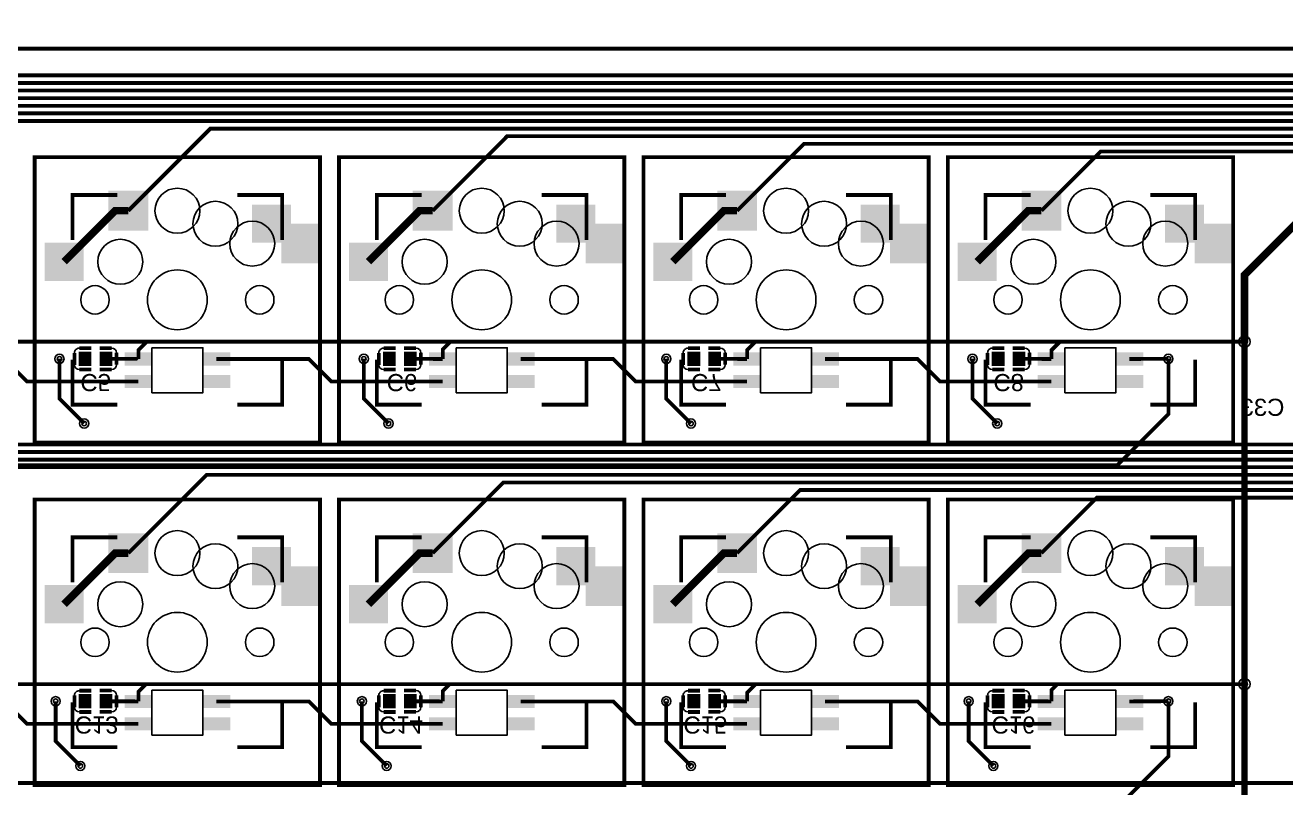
# Model space of a CAD drawing. Header units: millimetres. Extents: x -2 to 219, y 0 to 101.
# Drawn here: x 82.9 to 167.1, y 49.7 to 100.6 of the extents above; entities that cross this region are included whole.
import ezdxf

# ---------------------------------------------------------------- set-up
doc = ezdxf.new("R2010")
doc.units = ezdxf.units.MM
for name, color, linetype, true_color in [('BoardOutLine', 7, 'Continuous', 0xff00ff), ('BottomLayer', 7, 'Continuous', 0x0000ff), ('BottomPasteMaskLayer', 7, 'Continuous', 0x800000), ('BottomSilkLayer', 7, 'Continuous', 0x66cc33), ('BottomSolderMaskLayer', 7, 'Continuous', 0xaa00ff), ('Document', 7, 'Continuous', 0xffffff), ('Hole', 7, 'Continuous', 0x222222), ('Multi-Layer', 7, 'Continuous', 0xc0c0c0), ('TopLayer', 7, 'Continuous', 0xff0000), ('TopSilkLayer', 7, 'Continuous', 0xffcc00)]:
    doc.layers.add(name, color=color, linetype=linetype, true_color=true_color)
doc.styles.get("Standard").update_dxf_attribs({"font": 'arial.ttf'})

msp = doc.modelspace()

# ---------------------------------------------------------------- hatches: boundary and pattern name
at = {"layer": 'BottomLayer'}
for points in [[(88.516, 89.546), (91.116, 89.546), (91.116, 86.946), (88.516, 86.946)], [(108.836, 89.546), (111.436, 89.546), (111.436, 86.946), (108.836, 86.946)], [(129.156, 89.546), (131.756, 89.546), (131.756, 86.946), (129.156, 86.946)], [(149.476, 89.546), (152.076, 89.546), (152.076, 86.946), (149.476, 86.946)], [(98.106, 88.626), (100.656, 88.626), (100.656, 86.126), (98.106, 86.126)], [(118.426, 88.626), (120.976, 88.626), (120.976, 86.126), (118.426, 86.126)], [(138.746, 88.626), (141.296, 88.626), (141.296, 86.126), (138.746, 86.126)], [(159.066, 88.626), (161.616, 88.626), (161.616, 86.126), (159.066, 86.126)], [(100.066, 87.346), (102.666, 87.346), (102.666, 84.746), (100.066, 84.746)], [(120.386, 87.346), (122.986, 87.346), (122.986, 84.746), (120.386, 84.746)], [(140.706, 87.346), (143.306, 87.346), (143.306, 84.746), (140.706, 84.746)], [(161.026, 87.346), (163.626, 87.346), (163.626, 84.746), (161.026, 84.746)], [(84.256, 86.086), (86.806, 86.086), (86.806, 83.586), (84.256, 83.586)], [(104.576, 86.086), (107.126, 86.086), (107.126, 83.586), (104.576, 83.586)], [(124.896, 86.086), (127.446, 86.086), (127.446, 83.586), (124.896, 83.586)], [(145.216, 86.086), (147.766, 86.086), (147.766, 83.586), (145.216, 83.586)], [(86.53, 77.909), (87.33, 77.909), (87.33, 78.809), (86.53, 78.809)], [(87.93, 77.909), (88.73, 77.909), (88.73, 78.809), (87.93, 78.809)], [(89.591, 78.756), (91.391, 78.756), (91.391, 77.936), (89.591, 77.936)], [(94.791, 78.756), (96.591, 78.756), (96.591, 77.936), (94.791, 77.936)], [(106.85, 77.909), (107.65, 77.909), (107.65, 78.809), (106.85, 78.809)], [(108.25, 77.909), (109.05, 77.909), (109.05, 78.809), (108.25, 78.809)], [(109.911, 78.756), (111.711, 78.756), (111.711, 77.936), (109.911, 77.936)], [(115.111, 78.756), (116.911, 78.756), (116.911, 77.936), (115.111, 77.936)], [(127.17, 77.909), (127.97, 77.909), (127.97, 78.809), (127.17, 78.809)], [(128.57, 77.909), (129.37, 77.909), (129.37, 78.809), (128.57, 78.809)], [(130.231, 78.756), (132.031, 78.756), (132.031, 77.936), (130.231, 77.936)], [(135.431, 78.756), (137.231, 78.756), (137.231, 77.936), (135.431, 77.936)], [(147.49, 77.909), (148.29, 77.909), (148.29, 78.809), (147.49, 78.809)], [(148.89, 77.909), (149.69, 77.909), (149.69, 78.809), (148.89, 78.809)], [(150.551, 78.756), (152.351, 78.756), (152.351, 77.936), (150.551, 77.936)], [(155.751, 78.756), (157.551, 78.756), (157.551, 77.936), (155.751, 77.936)], [(89.591, 77.256), (91.391, 77.256), (91.391, 76.436), (89.591, 76.436)], [(94.791, 77.256), (96.591, 77.256), (96.591, 76.436), (94.791, 76.436)], [(109.911, 77.256), (111.711, 77.256), (111.711, 76.436), (109.911, 76.436)], [(115.111, 77.256), (116.911, 77.256), (116.911, 76.436), (115.111, 76.436)], [(130.231, 77.256), (132.031, 77.256), (132.031, 76.436), (130.231, 76.436)], [(135.431, 77.256), (137.231, 77.256), (137.231, 76.436), (135.431, 76.436)], [(150.551, 77.256), (152.351, 77.256), (152.351, 76.436), (150.551, 76.436)], [(155.751, 77.256), (157.551, 77.256), (157.551, 76.436), (155.751, 76.436)], [(88.516, 66.686), (91.116, 66.686), (91.116, 64.086), (88.516, 64.086)], [(108.836, 66.686), (111.436, 66.686), (111.436, 64.086), (108.836, 64.086)], [(129.156, 66.686), (131.756, 66.686), (131.756, 64.086), (129.156, 64.086)], [(149.476, 66.686), (152.076, 66.686), (152.076, 64.086), (149.476, 64.086)], [(98.106, 65.766), (100.656, 65.766), (100.656, 63.266), (98.106, 63.266)], [(118.426, 65.766), (120.976, 65.766), (120.976, 63.266), (118.426, 63.266)], [(138.746, 65.766), (141.296, 65.766), (141.296, 63.266), (138.746, 63.266)], [(159.066, 65.766), (161.616, 65.766), (161.616, 63.266), (159.066, 63.266)], [(100.066, 64.486), (102.666, 64.486), (102.666, 61.886), (100.066, 61.886)], [(120.386, 64.486), (122.986, 64.486), (122.986, 61.886), (120.386, 61.886)], [(140.706, 64.486), (143.306, 64.486), (143.306, 61.886), (140.706, 61.886)], [(161.026, 64.486), (163.626, 64.486), (163.626, 61.886), (161.026, 61.886)], [(84.256, 63.226), (86.806, 63.226), (86.806, 60.726), (84.256, 60.726)], [(104.576, 63.226), (107.126, 63.226), (107.126, 60.726), (104.576, 60.726)], [(124.896, 63.226), (127.446, 63.226), (127.446, 60.726), (124.896, 60.726)], [(145.216, 63.226), (147.766, 63.226), (147.766, 60.726), (145.216, 60.726)], [(86.53, 55.049), (87.33, 55.049), (87.33, 55.949), (86.53, 55.949)], [(87.93, 55.049), (88.73, 55.049), (88.73, 55.949), (87.93, 55.949)], [(89.591, 55.896), (91.391, 55.896), (91.391, 55.076), (89.591, 55.076)], [(94.791, 55.896), (96.591, 55.896), (96.591, 55.076), (94.791, 55.076)], [(106.85, 55.049), (107.65, 55.049), (107.65, 55.949), (106.85, 55.949)], [(108.25, 55.049), (109.05, 55.049), (109.05, 55.949), (108.25, 55.949)], [(109.911, 55.896), (111.711, 55.896), (111.711, 55.076), (109.911, 55.076)], [(115.111, 55.896), (116.911, 55.896), (116.911, 55.076), (115.111, 55.076)], [(127.17, 55.049), (127.97, 55.049), (127.97, 55.949), (127.17, 55.949)], [(128.57, 55.049), (129.37, 55.049), (129.37, 55.949), (128.57, 55.949)], [(130.231, 55.896), (132.031, 55.896), (132.031, 55.076), (130.231, 55.076)], [(135.431, 55.896), (137.231, 55.896), (137.231, 55.076), (135.431, 55.076)], [(147.49, 55.049), (148.29, 55.049), (148.29, 55.949), (147.49, 55.949)], [(148.89, 55.049), (149.69, 55.049), (149.69, 55.949), (148.89, 55.949)], [(150.551, 55.896), (152.351, 55.896), (152.351, 55.076), (150.551, 55.076)], [(155.751, 55.896), (157.551, 55.896), (157.551, 55.076), (155.751, 55.076)], [(89.591, 54.396), (91.391, 54.396), (91.391, 53.576), (89.591, 53.576)], [(94.791, 54.396), (96.591, 54.396), (96.591, 53.576), (94.791, 53.576)], [(109.911, 54.396), (111.711, 54.396), (111.711, 53.576), (109.911, 53.576)], [(115.111, 54.396), (116.911, 54.396), (116.911, 53.576), (115.111, 53.576)], [(130.231, 54.396), (132.031, 54.396), (132.031, 53.576), (130.231, 53.576)], [(135.431, 54.396), (137.231, 54.396), (137.231, 53.576), (135.431, 53.576)], [(150.551, 54.396), (152.351, 54.396), (152.351, 53.576), (150.551, 53.576)], [(155.751, 54.396), (157.551, 54.396), (157.551, 53.576), (155.751, 53.576)]]:
    msp.add_hatch(color=256, dxfattribs=at).paths.add_polyline_path(points)
at = {"layer": 'BottomPasteMaskLayer'}
for points in [[(88.516, 89.546), (91.116, 89.546), (91.116, 86.946), (88.516, 86.946)], [(108.836, 89.546), (111.436, 89.546), (111.436, 86.946), (108.836, 86.946)], [(129.156, 89.546), (131.756, 89.546), (131.756, 86.946), (129.156, 86.946)], [(149.476, 89.546), (152.076, 89.546), (152.076, 86.946), (149.476, 86.946)], [(98.106, 88.626), (100.656, 88.626), (100.656, 86.126), (98.106, 86.126)], [(118.426, 88.626), (120.976, 88.626), (120.976, 86.126), (118.426, 86.126)], [(138.746, 88.626), (141.296, 88.626), (141.296, 86.126), (138.746, 86.126)], [(159.066, 88.626), (161.616, 88.626), (161.616, 86.126), (159.066, 86.126)], [(100.066, 87.346), (102.666, 87.346), (102.666, 84.746), (100.066, 84.746)], [(120.386, 87.346), (122.986, 87.346), (122.986, 84.746), (120.386, 84.746)], [(140.706, 87.346), (143.306, 87.346), (143.306, 84.746), (140.706, 84.746)], [(161.026, 87.346), (163.626, 87.346), (163.626, 84.746), (161.026, 84.746)], [(84.256, 86.086), (86.806, 86.086), (86.806, 83.586), (84.256, 83.586)], [(104.576, 86.086), (107.126, 86.086), (107.126, 83.586), (104.576, 83.586)], [(124.896, 86.086), (127.446, 86.086), (127.446, 83.586), (124.896, 83.586)], [(145.216, 86.086), (147.766, 86.086), (147.766, 83.586), (145.216, 83.586)], [(86.53, 77.909), (87.33, 77.909), (87.33, 78.809), (86.53, 78.809)], [(87.93, 77.909), (88.73, 77.909), (88.73, 78.809), (87.93, 78.809)], [(89.591, 78.756), (91.391, 78.756), (91.391, 77.936), (89.591, 77.936)], [(94.791, 78.756), (96.591, 78.756), (96.591, 77.936), (94.791, 77.936)], [(106.85, 77.909), (107.65, 77.909), (107.65, 78.809), (106.85, 78.809)], [(108.25, 77.909), (109.05, 77.909), (109.05, 78.809), (108.25, 78.809)], [(109.911, 78.756), (111.711, 78.756), (111.711, 77.936), (109.911, 77.936)], [(115.111, 78.756), (116.911, 78.756), (116.911, 77.936), (115.111, 77.936)], [(127.17, 77.909), (127.97, 77.909), (127.97, 78.809), (127.17, 78.809)], [(128.57, 77.909), (129.37, 77.909), (129.37, 78.809), (128.57, 78.809)], [(130.231, 78.756), (132.031, 78.756), (132.031, 77.936), (130.231, 77.936)], [(135.431, 78.756), (137.231, 78.756), (137.231, 77.936), (135.431, 77.936)], [(147.49, 77.909), (148.29, 77.909), (148.29, 78.809), (147.49, 78.809)], [(148.89, 77.909), (149.69, 77.909), (149.69, 78.809), (148.89, 78.809)], [(150.551, 78.756), (152.351, 78.756), (152.351, 77.936), (150.551, 77.936)], [(155.751, 78.756), (157.551, 78.756), (157.551, 77.936), (155.751, 77.936)], [(89.591, 77.256), (91.391, 77.256), (91.391, 76.436), (89.591, 76.436)], [(94.791, 77.256), (96.591, 77.256), (96.591, 76.436), (94.791, 76.436)], [(109.911, 77.256), (111.711, 77.256), (111.711, 76.436), (109.911, 76.436)], [(115.111, 77.256), (116.911, 77.256), (116.911, 76.436), (115.111, 76.436)], [(130.231, 77.256), (132.031, 77.256), (132.031, 76.436), (130.231, 76.436)], [(135.431, 77.256), (137.231, 77.256), (137.231, 76.436), (135.431, 76.436)], [(150.551, 77.256), (152.351, 77.256), (152.351, 76.436), (150.551, 76.436)], [(155.751, 77.256), (157.551, 77.256), (157.551, 76.436), (155.751, 76.436)], [(88.516, 66.686), (91.116, 66.686), (91.116, 64.086), (88.516, 64.086)], [(108.836, 66.686), (111.436, 66.686), (111.436, 64.086), (108.836, 64.086)], [(129.156, 66.686), (131.756, 66.686), (131.756, 64.086), (129.156, 64.086)], [(149.476, 66.686), (152.076, 66.686), (152.076, 64.086), (149.476, 64.086)], [(98.106, 65.766), (100.656, 65.766), (100.656, 63.266), (98.106, 63.266)], [(118.426, 65.766), (120.976, 65.766), (120.976, 63.266), (118.426, 63.266)], [(138.746, 65.766), (141.296, 65.766), (141.296, 63.266), (138.746, 63.266)], [(159.066, 65.766), (161.616, 65.766), (161.616, 63.266), (159.066, 63.266)], [(100.066, 64.486), (102.666, 64.486), (102.666, 61.886), (100.066, 61.886)], [(120.386, 64.486), (122.986, 64.486), (122.986, 61.886), (120.386, 61.886)], [(140.706, 64.486), (143.306, 64.486), (143.306, 61.886), (140.706, 61.886)], [(161.026, 64.486), (163.626, 64.486), (163.626, 61.886), (161.026, 61.886)], [(84.256, 63.226), (86.806, 63.226), (86.806, 60.726), (84.256, 60.726)], [(104.576, 63.226), (107.126, 63.226), (107.126, 60.726), (104.576, 60.726)], [(124.896, 63.226), (127.446, 63.226), (127.446, 60.726), (124.896, 60.726)], [(145.216, 63.226), (147.766, 63.226), (147.766, 60.726), (145.216, 60.726)], [(86.53, 55.049), (87.33, 55.049), (87.33, 55.949), (86.53, 55.949)], [(87.93, 55.049), (88.73, 55.049), (88.73, 55.949), (87.93, 55.949)], [(89.591, 55.896), (91.391, 55.896), (91.391, 55.076), (89.591, 55.076)], [(94.791, 55.896), (96.591, 55.896), (96.591, 55.076), (94.791, 55.076)], [(106.85, 55.049), (107.65, 55.049), (107.65, 55.949), (106.85, 55.949)], [(108.25, 55.049), (109.05, 55.049), (109.05, 55.949), (108.25, 55.949)], [(109.911, 55.896), (111.711, 55.896), (111.711, 55.076), (109.911, 55.076)], [(115.111, 55.896), (116.911, 55.896), (116.911, 55.076), (115.111, 55.076)], [(127.17, 55.049), (127.97, 55.049), (127.97, 55.949), (127.17, 55.949)], [(128.57, 55.049), (129.37, 55.049), (129.37, 55.949), (128.57, 55.949)], [(130.231, 55.896), (132.031, 55.896), (132.031, 55.076), (130.231, 55.076)], [(135.431, 55.896), (137.231, 55.896), (137.231, 55.076), (135.431, 55.076)], [(147.49, 55.049), (148.29, 55.049), (148.29, 55.949), (147.49, 55.949)], [(148.89, 55.049), (149.69, 55.049), (149.69, 55.949), (148.89, 55.949)], [(150.551, 55.896), (152.351, 55.896), (152.351, 55.076), (150.551, 55.076)], [(155.751, 55.896), (157.551, 55.896), (157.551, 55.076), (155.751, 55.076)], [(89.591, 54.396), (91.391, 54.396), (91.391, 53.576), (89.591, 53.576)], [(94.791, 54.396), (96.591, 54.396), (96.591, 53.576), (94.791, 53.576)], [(109.911, 54.396), (111.711, 54.396), (111.711, 53.576), (109.911, 53.576)], [(115.111, 54.396), (116.911, 54.396), (116.911, 53.576), (115.111, 53.576)], [(130.231, 54.396), (132.031, 54.396), (132.031, 53.576), (130.231, 53.576)], [(135.431, 54.396), (137.231, 54.396), (137.231, 53.576), (135.431, 53.576)], [(150.551, 54.396), (152.351, 54.396), (152.351, 53.576), (150.551, 53.576)], [(155.751, 54.396), (157.551, 54.396), (157.551, 53.576), (155.751, 53.576)]]:
    msp.add_hatch(color=256, dxfattribs=at).paths.add_polyline_path(points)
at = {"layer": 'BottomSolderMaskLayer'}
for points in [[(88.491, 89.572), (91.142, 89.572), (91.142, 86.921), (88.491, 86.921)], [(108.811, 89.572), (111.462, 89.572), (111.462, 86.921), (108.811, 86.921)], [(129.131, 89.572), (131.782, 89.572), (131.782, 86.921), (129.131, 86.921)], [(149.451, 89.572), (152.102, 89.572), (152.102, 86.921), (149.451, 86.921)], [(98.081, 88.652), (100.682, 88.652), (100.682, 86.101), (98.081, 86.101)], [(118.401, 88.652), (121.002, 88.652), (121.002, 86.101), (118.401, 86.101)], [(138.721, 88.652), (141.322, 88.652), (141.322, 86.101), (138.721, 86.101)], [(159.041, 88.652), (161.642, 88.652), (161.642, 86.101), (159.041, 86.101)], [(100.041, 87.372), (102.692, 87.372), (102.692, 84.721), (100.041, 84.721)], [(120.361, 87.372), (123.012, 87.372), (123.012, 84.721), (120.361, 84.721)], [(140.681, 87.372), (143.332, 87.372), (143.332, 84.721), (140.681, 84.721)], [(161.001, 87.372), (163.652, 87.372), (163.652, 84.721), (161.001, 84.721)], [(84.231, 86.112), (86.832, 86.112), (86.832, 83.561), (84.231, 83.561)], [(104.551, 86.112), (107.152, 86.112), (107.152, 83.561), (104.551, 83.561)], [(124.871, 86.112), (127.472, 86.112), (127.472, 83.561), (124.871, 83.561)], [(145.191, 86.112), (147.792, 86.112), (147.792, 83.561), (145.191, 83.561)], [(86.505, 77.884), (87.356, 77.884), (87.356, 78.835), (86.505, 78.835)], [(87.905, 77.884), (88.756, 77.884), (88.756, 78.835), (87.905, 78.835)], [(89.566, 78.782), (91.417, 78.782), (91.417, 77.911), (89.566, 77.911)], [(94.766, 78.782), (96.617, 78.782), (96.617, 77.911), (94.766, 77.911)], [(106.825, 77.884), (107.676, 77.884), (107.676, 78.835), (106.825, 78.835)], [(108.225, 77.884), (109.076, 77.884), (109.076, 78.835), (108.225, 78.835)], [(109.886, 78.782), (111.737, 78.782), (111.737, 77.911), (109.886, 77.911)], [(115.086, 78.782), (116.937, 78.782), (116.937, 77.911), (115.086, 77.911)], [(127.145, 77.884), (127.996, 77.884), (127.996, 78.835), (127.145, 78.835)], [(128.545, 77.884), (129.396, 77.884), (129.396, 78.835), (128.545, 78.835)], [(130.206, 78.782), (132.057, 78.782), (132.057, 77.911), (130.206, 77.911)], [(135.406, 78.782), (137.257, 78.782), (137.257, 77.911), (135.406, 77.911)], [(147.465, 77.884), (148.316, 77.884), (148.316, 78.835), (147.465, 78.835)], [(148.865, 77.884), (149.716, 77.884), (149.716, 78.835), (148.865, 78.835)], [(150.526, 78.782), (152.377, 78.782), (152.377, 77.911), (150.526, 77.911)], [(155.726, 78.782), (157.577, 78.782), (157.577, 77.911), (155.726, 77.911)], [(89.566, 77.282), (91.417, 77.282), (91.417, 76.411), (89.566, 76.411)], [(94.766, 77.282), (96.617, 77.282), (96.617, 76.411), (94.766, 76.411)], [(109.886, 77.282), (111.737, 77.282), (111.737, 76.411), (109.886, 76.411)], [(115.086, 77.282), (116.937, 77.282), (116.937, 76.411), (115.086, 76.411)], [(130.206, 77.282), (132.057, 77.282), (132.057, 76.411), (130.206, 76.411)], [(135.406, 77.282), (137.257, 77.282), (137.257, 76.411), (135.406, 76.411)], [(150.526, 77.282), (152.377, 77.282), (152.377, 76.411), (150.526, 76.411)], [(155.726, 77.282), (157.577, 77.282), (157.577, 76.411), (155.726, 76.411)], [(88.491, 66.712), (91.142, 66.712), (91.142, 64.061), (88.491, 64.061)], [(108.811, 66.712), (111.462, 66.712), (111.462, 64.061), (108.811, 64.061)], [(129.131, 66.712), (131.782, 66.712), (131.782, 64.061), (129.131, 64.061)], [(149.451, 66.712), (152.102, 66.712), (152.102, 64.061), (149.451, 64.061)], [(98.081, 65.792), (100.682, 65.792), (100.682, 63.241), (98.081, 63.241)], [(118.401, 65.792), (121.002, 65.792), (121.002, 63.241), (118.401, 63.241)], [(138.721, 65.792), (141.322, 65.792), (141.322, 63.241), (138.721, 63.241)], [(159.041, 65.792), (161.642, 65.792), (161.642, 63.241), (159.041, 63.241)], [(100.041, 64.512), (102.692, 64.512), (102.692, 61.861), (100.041, 61.861)], [(120.361, 64.512), (123.012, 64.512), (123.012, 61.861), (120.361, 61.861)], [(140.681, 64.512), (143.332, 64.512), (143.332, 61.861), (140.681, 61.861)], [(161.001, 64.512), (163.652, 64.512), (163.652, 61.861), (161.001, 61.861)], [(84.231, 63.252), (86.832, 63.252), (86.832, 60.701), (84.231, 60.701)], [(104.551, 63.252), (107.152, 63.252), (107.152, 60.701), (104.551, 60.701)], [(124.871, 63.252), (127.472, 63.252), (127.472, 60.701), (124.871, 60.701)], [(145.191, 63.252), (147.792, 63.252), (147.792, 60.701), (145.191, 60.701)], [(86.505, 55.024), (87.356, 55.024), (87.356, 55.975), (86.505, 55.975)], [(87.905, 55.024), (88.756, 55.024), (88.756, 55.975), (87.905, 55.975)], [(89.566, 55.922), (91.417, 55.922), (91.417, 55.051), (89.566, 55.051)], [(94.766, 55.922), (96.617, 55.922), (96.617, 55.051), (94.766, 55.051)], [(106.825, 55.024), (107.676, 55.024), (107.676, 55.975), (106.825, 55.975)], [(108.225, 55.024), (109.076, 55.024), (109.076, 55.975), (108.225, 55.975)], [(109.886, 55.922), (111.737, 55.922), (111.737, 55.051), (109.886, 55.051)], [(115.086, 55.922), (116.937, 55.922), (116.937, 55.051), (115.086, 55.051)], [(127.145, 55.024), (127.996, 55.024), (127.996, 55.975), (127.145, 55.975)], [(128.545, 55.024), (129.396, 55.024), (129.396, 55.975), (128.545, 55.975)], [(130.206, 55.922), (132.057, 55.922), (132.057, 55.051), (130.206, 55.051)], [(135.406, 55.922), (137.257, 55.922), (137.257, 55.051), (135.406, 55.051)], [(147.465, 55.024), (148.316, 55.024), (148.316, 55.975), (147.465, 55.975)], [(148.865, 55.024), (149.716, 55.024), (149.716, 55.975), (148.865, 55.975)], [(150.526, 55.922), (152.377, 55.922), (152.377, 55.051), (150.526, 55.051)], [(155.726, 55.922), (157.577, 55.922), (157.577, 55.051), (155.726, 55.051)], [(89.566, 54.422), (91.417, 54.422), (91.417, 53.551), (89.566, 53.551)], [(94.766, 54.422), (96.617, 54.422), (96.617, 53.551), (94.766, 53.551)], [(109.886, 54.422), (111.737, 54.422), (111.737, 53.551), (109.886, 53.551)], [(115.086, 54.422), (116.937, 54.422), (116.937, 53.551), (115.086, 53.551)], [(130.206, 54.422), (132.057, 54.422), (132.057, 53.551), (130.206, 53.551)], [(135.406, 54.422), (137.257, 54.422), (137.257, 53.551), (135.406, 53.551)], [(150.526, 54.422), (152.377, 54.422), (152.377, 53.551), (150.526, 53.551)], [(155.726, 54.422), (157.577, 54.422), (157.577, 53.551), (155.726, 53.551)]]:
    msp.add_hatch(color=256, dxfattribs=at).paths.add_polyline_path(points)

# ---------------------------------------------------------------- linework, layer by layer
at = {"layer": 'BoardOutLine', "const_width": 0.254}
msp.add_lwpolyline([(0, 99.06), (0, 99.06), (213.36, 99.06), (213.36, 0), (0, 0), (0, 99.06)], close=True, dxfattribs=at)
at = {"layer": 'BottomLayer'}
for points, const_width in [([(3.493, 97.729), (6.988, 94.234), (11.938, 94.234), (13.843, 96.139), (19.685, 96.139), (23.241, 92.583), (30.226, 92.583), (33.909, 96.266), (183.769, 96.266), (191.897, 88.138), (194.183, 88.138)], 0.254), ([(6.594, 97.729), (8.189, 97.729), (9.271, 96.647), (20.066, 96.647), (23.495, 93.218), (29.845, 93.218), (33.401, 96.774), (186.563, 96.774), (192.151, 91.186)], 0.254), ([(10.594, 97.729), (19.873, 97.729), (23.749, 93.853), (29.464, 93.853), (32.893, 97.282), (187.325, 97.282), (197.358, 87.249)], 0.254), ([(182.245, 86.894), (182.245, 87.757), (174.244, 95.758), (34.29, 95.758), (29.845, 91.313), (11.603, 91.313), (8.537, 88.247)], 0.254), ([(28.856, 88.246), (35.86, 95.25), (173.99, 95.25), (180.975, 88.265), (180.975, 86.894)], 0.254), ([(49.176, 88.246), (55.672, 94.742), (173.736, 94.742), (179.705, 88.773), (179.705, 86.894)], 0.254), ([(69.496, 88.246), (75.484, 94.234), (173.482, 94.234), (178.435, 89.281), (178.435, 86.894)], 0.254), ([(89.816, 88.246), (95.296, 93.726), (173.228, 93.726), (177.165, 89.789), (177.165, 86.894)], 0.254), ([(110.136, 88.246), (115.108, 93.218), (172.974, 93.218), (175.895, 90.297), (175.895, 86.894)], 0.254), ([(174.625, 86.894), (174.625, 90.805), (172.72, 92.71), (134.92, 92.71), (130.456, 88.246)], 0.254), ([(173.355, 86.894), (173.355, 91.313), (172.466, 92.202), (154.732, 92.202), (150.776, 88.246)], 0.254), ([(85.531, 84.836), (88.941, 88.246), (89.816, 88.246)], 0.508), ([(105.851, 84.836), (109.261, 88.246), (110.136, 88.246)], 0.508), ([(126.171, 84.836), (129.581, 88.246), (130.456, 88.246)], 0.508), ([(146.491, 84.836), (149.901, 88.246), (150.776, 88.246)], 0.508), ([(9.21, 78.346), (9.21, 78.806), (9.906, 79.502), (164.338, 79.502)], 0.254), ([(90.49, 78.346), (90.49, 78.933), (91.059, 79.502), (91.059, 79.502)], 0.254), ([(110.811, 78.346), (110.811, 78.982), (111.331, 79.502)], 0.254), ([(131.131, 78.346), (131.131, 78.946), (131.687, 79.502)], 0.254), ([(151.45, 78.346), (151.45, 78.933), (152.019, 79.502)], 0.254), ([(75.372, 78.346), (81.547, 78.346), (83.048, 76.845), (90.49, 76.845)], 0.254), ([(88.33, 78.359), (90.478, 78.359), (90.491, 78.346)], 0.254), ([(95.692, 78.346), (101.867, 78.346), (103.368, 76.845), (110.81, 76.845)], 0.254), ([(108.651, 78.359), (110.81, 78.346)], 0.254), ([(116.012, 78.346), (122.187, 78.346), (123.688, 76.845), (131.13, 76.845)], 0.254), ([(128.971, 78.359), (131.13, 78.346)], 0.254), ([(136.332, 78.346), (142.507, 78.346), (144.008, 76.845), (151.45, 76.845)], 0.254), ([(149.291, 78.359), (151.45, 78.346)], 0.254), ([(156.652, 78.346), (159.258, 78.359)], 0.254), ([(174.625, 77.445), (174.625, 73.279), (173.99, 72.644), (15.794, 72.644), (8.537, 65.387)], 0.254), ([(175.895, 77.445), (175.895, 73.406), (174.625, 72.136), (35.606, 72.136), (28.857, 65.387)], 0.254), ([(177.165, 77.445), (177.165, 73.914), (174.879, 71.628), (55.418, 71.628), (49.177, 65.387)], 0.254), ([(178.435, 77.445), (178.435, 74.422), (175.133, 71.12), (75.23, 71.12), (69.497, 65.387)], 0.254), ([(179.705, 77.445), (179.705, 74.93), (175.387, 70.612), (95.042, 70.612), (89.817, 65.387)], 0.254), ([(180.975, 77.445), (180.975, 75.438), (175.641, 70.104), (114.854, 70.104), (110.137, 65.387)], 0.254), ([(182.245, 77.445), (182.245, 75.946), (175.895, 69.596), (134.666, 69.596), (130.457, 65.387)], 0.254), ([(150.777, 65.387), (154.478, 69.088), (176.149, 69.088), (183.515, 76.454), (183.515, 77.445)], 0.254), ([(85.531, 61.976), (88.941, 65.386), (89.816, 65.386)], 0.508), ([(105.851, 61.976), (109.261, 65.386), (110.136, 65.386)], 0.508), ([(126.171, 61.976), (129.581, 65.386), (130.456, 65.386)], 0.508), ([(146.491, 61.976), (149.901, 65.386), (150.776, 65.386)], 0.508), ([(9.211, 55.486), (9.211, 55.946), (9.907, 56.642), (164.339, 56.642)], 0.254), ([(90.491, 55.486), (90.491, 56.136), (90.997, 56.642)], 0.254), ([(110.811, 55.486), (110.811, 56.187), (111.266, 56.642)], 0.254), ([(131.131, 55.486), (131.131, 56.074), (131.699, 56.642)], 0.254), ([(151.451, 55.486), (151.451, 56.238), (151.855, 56.642)], 0.254), ([(75.372, 55.486), (81.547, 55.486), (83.048, 53.985), (90.49, 53.985)], 0.254), ([(88.331, 55.499), (90.49, 55.486)], 0.254), ([(95.692, 55.486), (101.867, 55.486), (103.368, 53.985), (110.81, 53.985)], 0.254), ([(108.651, 55.499), (110.81, 55.486)], 0.254), ([(116.012, 55.486), (122.187, 55.486), (123.688, 53.985), (131.13, 53.985)], 0.254), ([(128.971, 55.499), (131.13, 55.486)], 0.254), ([(136.332, 55.486), (142.507, 55.486), (144.008, 53.985), (151.45, 53.985)], 0.254), ([(149.291, 55.499), (151.45, 55.486)], 0.254), ([(156.652, 55.486), (159.258, 55.499)], 0.254), ([(182.245, 41.173), (182.245, 42.291), (174.498, 50.038), (16.048, 50.038), (8.537, 42.527)], 0.254)]:
    msp.add_lwpolyline(points, dxfattribs=dict(at, const_width=const_width))
at = {"layer": 'BottomSilkLayer', "const_width": 0.254}
for points in [[(87.335, 79.063), (86.535, 79.063)], [(87.91, 79.069), (88.71, 79.069)], [(107.655, 79.063), (106.855, 79.063)], [(108.23, 79.069), (109.03, 79.069)], [(127.975, 79.063), (127.175, 79.063)], [(128.551, 79.069), (129.351, 79.069)], [(148.295, 79.063), (147.495, 79.063)], [(148.871, 79.069), (149.671, 79.069)], [(86.225, 77.954), (86.225, 78.754)], [(89.02, 77.959), (89.02, 78.759)], [(106.545, 77.954), (106.545, 78.754)], [(109.34, 77.959), (109.34, 78.759)], [(126.865, 77.954), (126.865, 78.754)], [(129.66, 77.959), (129.66, 78.759)], [(147.185, 77.954), (147.185, 78.754)], [(149.98, 77.959), (149.98, 78.759)], [(87.335, 77.644), (86.535, 77.644)], [(87.91, 77.65), (88.71, 77.65)], [(107.655, 77.644), (106.855, 77.644)], [(108.23, 77.65), (109.03, 77.65)], [(127.975, 77.644), (127.175, 77.644)], [(128.551, 77.65), (129.351, 77.65)], [(148.295, 77.644), (147.495, 77.644)], [(148.871, 77.65), (149.671, 77.65)], [(86.225, 55.093), (86.225, 55.893)], [(87.335, 56.203), (86.535, 56.203)], [(87.91, 56.209), (88.71, 56.209)], [(89.02, 55.099), (89.02, 55.899)], [(106.545, 55.093), (106.545, 55.893)], [(107.655, 56.203), (106.855, 56.203)], [(108.231, 56.209), (109.03, 56.209)], [(109.34, 55.099), (109.34, 55.899)], [(126.865, 55.093), (126.865, 55.893)], [(127.975, 56.203), (127.175, 56.203)], [(128.551, 56.209), (129.351, 56.209)], [(129.66, 55.099), (129.66, 55.899)], [(147.185, 55.093), (147.185, 55.893)], [(148.295, 56.203), (147.495, 56.203)], [(148.871, 56.209), (149.671, 56.209)], [(149.98, 55.099), (149.98, 55.899)], [(87.335, 54.784), (86.535, 54.784)], [(87.91, 54.789), (88.71, 54.789)], [(107.655, 54.784), (106.855, 54.784)], [(108.231, 54.789), (109.03, 54.789)], [(127.975, 54.784), (127.175, 54.784)], [(128.551, 54.789), (129.351, 54.789)], [(148.295, 54.784), (147.495, 54.784)], [(148.871, 54.789), (149.671, 54.789)]]:
    msp.add_lwpolyline(points, dxfattribs=at)
at = {"layer": 'BottomSilkLayer'}
for centre, start, end in [((86.534, 78.754), 90, 180.0047), ((88.71, 78.759), 0, 90), ((106.855, 78.754), 90, 180.0047), ((109.03, 78.759), 0, 90), ((127.175, 78.754), 90, 180.0047), ((129.35, 78.759), 0, 90), ((147.495, 78.754), 90, 180.0047), ((149.671, 78.759), 0, 90), ((86.534, 77.954), 180, 270), ((88.71, 77.959), 270, 0), ((106.855, 77.954), 180, 270), ((109.03, 77.959), 270, 0), ((127.175, 77.954), 180, 270), ((129.35, 77.959), 270, 0), ((147.495, 77.954), 180, 270), ((149.671, 77.959), 270, 0), ((86.535, 55.893), 90, 180.0047), ((88.71, 55.899), 0, 90), ((106.855, 55.893), 90, 180.0047), ((109.03, 55.899), 0, 90), ((127.175, 55.893), 90, 180.0047), ((129.35, 55.899), 0, 90), ((147.495, 55.893), 90, 180.0047), ((149.671, 55.899), 0, 90), ((86.535, 55.093), 180, 270), ((88.71, 55.099), 270, 0), ((106.855, 55.093), 180, 270), ((109.03, 55.099), 270, 0), ((127.175, 55.093), 180, 270), ((129.35, 55.099), 270, 0), ((147.495, 55.093), 180, 270), ((149.671, 55.099), 270, 0)]:
    msp.add_arc(centre, 0.31, start, end, dxfattribs=at)
at = {"layer": 'Document', "const_width": 0.254}
for points in [[(83.566, 91.821), (102.616, 91.821), (102.616, 72.771), (83.566, 72.771), (83.566, 91.821)], [(103.886, 91.821), (122.936, 91.821), (122.936, 72.771), (103.886, 72.771), (103.886, 91.821)], [(124.206, 91.821), (143.256, 91.821), (143.256, 72.771), (124.206, 72.771), (124.206, 91.821)], [(144.526, 91.821), (163.576, 91.821), (163.576, 72.771), (144.526, 72.771), (144.526, 91.821)], [(83.566, 68.961), (102.616, 68.961), (102.616, 49.911), (83.566, 49.911), (83.566, 68.961)], [(103.886, 68.961), (122.936, 68.961), (122.936, 49.911), (103.886, 49.911), (103.886, 68.961)], [(124.206, 68.961), (143.256, 68.961), (143.256, 49.911), (124.206, 49.911), (124.206, 68.961)], [(144.526, 68.961), (163.576, 68.961), (163.576, 49.911), (144.526, 49.911), (144.526, 68.961)]]:
    msp.add_lwpolyline(points, close=True, dxfattribs=at)
at = {"layer": 'Hole'}
for centre, radius in [((164.338, 79.502), 0.203), ((85.217, 78.359), 0.152), ((105.537, 78.359), 0.152), ((125.73, 78.359), 0.152), ((146.177, 78.359), 0.152), ((159.258, 78.359), 0.152), ((86.868, 74.041), 0.152), ((107.188, 74.041), 0.152), ((127.381, 74.041), 0.152), ((147.828, 74.041), 0.152), ((164.339, 56.642), 0.203), ((84.963, 55.499), 0.152), ((105.41, 55.499), 0.152), ((125.73, 55.499), 0.152), ((145.923, 55.499), 0.152), ((159.258, 55.499), 0.152), ((86.614, 51.181), 0.152), ((107.061, 51.181), 0.152), ((127.381, 51.181), 0.152), ((147.574, 51.181), 0.152)]:
    msp.add_circle(centre, radius, dxfattribs=at)
at = {"layer": 'Multi-Layer'}
for points in [[(91.391, 79.096), (94.791, 79.096), (94.791, 76.096), (91.391, 76.096)], [(111.711, 79.096), (115.111, 79.096), (115.111, 76.096), (111.711, 76.096)], [(132.031, 79.096), (135.431, 79.096), (135.431, 76.096), (132.031, 76.096)], [(152.351, 79.096), (155.751, 79.096), (155.751, 76.096), (152.351, 76.096)], [(91.391, 56.236), (94.791, 56.236), (94.791, 53.236), (91.391, 53.236)], [(111.711, 56.236), (115.111, 56.236), (115.111, 53.236), (111.711, 53.236)], [(132.031, 56.236), (135.431, 56.236), (135.431, 53.236), (132.031, 53.236)], [(152.351, 56.236), (155.751, 56.236), (155.751, 53.236), (152.351, 53.236)]]:
    msp.add_lwpolyline(points, close=True, dxfattribs=at)
for centre, radius in [((93.091, 88.246), 1.5), ((113.411, 88.246), 1.5), ((133.731, 88.246), 1.5), ((154.051, 88.246), 1.5), ((95.631, 87.376), 1.5), ((115.951, 87.376), 1.5), ((136.271, 87.376), 1.5), ((156.591, 87.376), 1.5), ((98.091, 86.046), 1.5), ((118.411, 86.046), 1.5), ((138.731, 86.046), 1.5), ((159.051, 86.046), 1.5), ((89.281, 84.836), 1.5), ((109.601, 84.836), 1.5), ((129.921, 84.836), 1.5), ((150.241, 84.836), 1.5), ((93.091, 82.296), 1.995), ((113.411, 82.296), 1.995), ((133.731, 82.296), 1.995), ((154.051, 82.296), 1.995), ((87.591, 82.296), 0.95), ((98.591, 82.296), 0.95), ((107.911, 82.296), 0.95), ((118.911, 82.296), 0.95), ((128.231, 82.296), 0.95), ((139.231, 82.296), 0.95), ((148.551, 82.296), 0.95), ((159.551, 82.296), 0.95), ((164.338, 79.502), 0.381), ((85.217, 78.359), 0.305), ((105.537, 78.359), 0.305), ((125.73, 78.359), 0.305), ((146.177, 78.359), 0.305), ((159.258, 78.359), 0.305), ((86.868, 74.041), 0.305), ((107.188, 74.041), 0.305), ((127.381, 74.041), 0.305), ((147.828, 74.041), 0.305), ((93.091, 65.386), 1.5), ((113.411, 65.386), 1.5), ((133.731, 65.386), 1.5), ((154.051, 65.386), 1.5), ((95.631, 64.516), 1.5), ((115.951, 64.516), 1.5), ((136.271, 64.516), 1.5), ((156.591, 64.516), 1.5), ((98.091, 63.186), 1.5), ((118.411, 63.186), 1.5), ((138.731, 63.186), 1.5), ((159.051, 63.186), 1.5), ((89.281, 61.976), 1.5), ((109.601, 61.976), 1.5), ((129.921, 61.976), 1.5), ((150.241, 61.976), 1.5), ((93.091, 59.436), 1.995), ((113.411, 59.436), 1.995), ((133.731, 59.436), 1.995), ((154.051, 59.436), 1.995), ((87.591, 59.436), 0.95), ((98.591, 59.436), 0.95), ((107.911, 59.436), 0.95), ((118.911, 59.436), 0.95), ((128.231, 59.436), 0.95), ((139.231, 59.436), 0.95), ((148.551, 59.436), 0.95), ((159.551, 59.436), 0.95), ((164.339, 56.642), 0.381), ((84.963, 55.499), 0.305), ((105.41, 55.499), 0.305), ((125.73, 55.499), 0.305), ((145.923, 55.499), 0.305), ((159.258, 55.499), 0.305), ((86.614, 51.181), 0.305), ((107.061, 51.181), 0.305), ((127.381, 51.181), 0.305), ((147.574, 51.181), 0.305)]:
    msp.add_circle(centre, radius, dxfattribs=at)
at = {"layer": 'TopLayer'}
for points, const_width in [([(164.338, 79.502), (164.338, 83.947), (178.562, 98.171), (204.851, 98.171), (206.883, 96.139)], 0.508), ([(164.338, 79.502), (164.338, 56.642)], 0.406), ([(6.096, 53.975), (3.048, 53.975), (1.016, 56.007), (1.016, 69.342), (2.921, 71.247), (155.829, 71.247), (159.258, 74.676), (159.258, 78.359)], 0.254), ([(85.217, 78.359), (85.217, 75.692), (86.868, 74.041)], 0.254), ([(105.537, 78.359), (105.537, 75.692), (107.188, 74.041)], 0.254), ([(125.73, 78.359), (125.73, 75.692), (127.381, 74.041)], 0.254), ([(146.177, 78.359), (146.177, 75.692), (147.828, 74.041)], 0.254), ([(164.339, 56.642), (164.339, 33.783), (164.338, 33.782)], 0.406), ([(6.096, 31.115), (3.048, 31.115), (1.016, 33.147), (1.016, 46.482), (2.921, 48.387), (155.829, 48.387), (159.258, 51.816), (159.258, 55.499)], 0.254), ([(84.963, 55.499), (84.963, 52.832), (86.614, 51.181)], 0.254), ([(105.41, 55.499), (105.41, 52.832), (107.061, 51.181)], 0.254), ([(125.73, 55.499), (125.73, 52.832), (127.381, 51.181)], 0.254), ([(145.923, 55.499), (145.923, 52.832), (147.574, 51.181)], 0.254)]:
    msp.add_lwpolyline(points, dxfattribs=dict(at, const_width=const_width))
at = {"layer": 'TopSilkLayer', "const_width": 0.254}
for points in [[(86.091, 86.296), (86.091, 89.296), (89.091, 89.296)], [(97.091, 89.296), (100.091, 89.296), (100.091, 86.296)], [(106.411, 86.296), (106.411, 89.296), (109.411, 89.296)], [(117.411, 89.296), (120.411, 89.296), (120.411, 86.296)], [(126.731, 86.296), (126.731, 89.296), (129.731, 89.296)], [(137.731, 89.296), (140.731, 89.296), (140.731, 86.296)], [(147.051, 86.296), (147.051, 89.296), (150.051, 89.296)], [(158.051, 89.296), (161.051, 89.296), (161.051, 86.296)], [(89.091, 75.296), (86.091, 75.296), (86.091, 78.296)], [(100.091, 78.296), (100.091, 75.296), (97.091, 75.296)], [(109.411, 75.296), (106.411, 75.296), (106.411, 78.296)], [(120.411, 78.296), (120.411, 75.296), (117.411, 75.296)], [(129.731, 75.296), (126.731, 75.296), (126.731, 78.296)], [(140.731, 78.296), (140.731, 75.296), (137.731, 75.296)], [(150.051, 75.296), (147.051, 75.296), (147.051, 78.296)], [(161.051, 78.296), (161.051, 75.296), (158.051, 75.296)], [(86.091, 63.436), (86.091, 66.436), (89.091, 66.436)], [(97.091, 66.436), (100.091, 66.436), (100.091, 63.436)], [(106.411, 63.436), (106.411, 66.436), (109.411, 66.436)], [(117.411, 66.436), (120.411, 66.436), (120.411, 63.436)], [(126.731, 63.436), (126.731, 66.436), (129.731, 66.436)], [(137.731, 66.436), (140.731, 66.436), (140.731, 63.436)], [(147.051, 63.436), (147.051, 66.436), (150.051, 66.436)], [(158.051, 66.436), (161.051, 66.436), (161.051, 63.436)], [(89.091, 52.436), (86.091, 52.436), (86.091, 55.436)], [(100.091, 55.436), (100.091, 52.436), (97.091, 52.436)], [(109.411, 52.436), (106.411, 52.436), (106.411, 55.436)], [(120.411, 55.436), (120.411, 52.436), (117.411, 52.436)], [(129.731, 52.436), (126.731, 52.436), (126.731, 55.436)], [(140.731, 55.436), (140.731, 52.436), (137.731, 52.436)], [(150.051, 52.436), (147.051, 52.436), (147.051, 55.436)], [(161.051, 55.436), (161.051, 52.436), (158.051, 52.436)]]:
    msp.add_lwpolyline(points, dxfattribs=at)

# ---------------------------------------------------------------- texts
at = {"layer": 'BottomSilkLayer', "text_generation_flag": 2}
for s, p in [('C5', (86.614, 77.343)), ('C6', (107.061, 77.343)), ('C7', (127.381, 77.343)), ('C8', (147.574, 77.343)), ('C13', (86.233, 54.483)), ('C14', (106.553, 54.483)), ('C15', (126.873, 54.483)), ('C16', (147.447, 54.483))]:
    msp.add_text(s, height=1.143, rotation=180, dxfattribs=at).set_placement(p)
msp.add_text('C33', height=1.143, dxfattribs=at).set_placement((167.005, 74.549))

doc.saveas('drawing.dxf')
